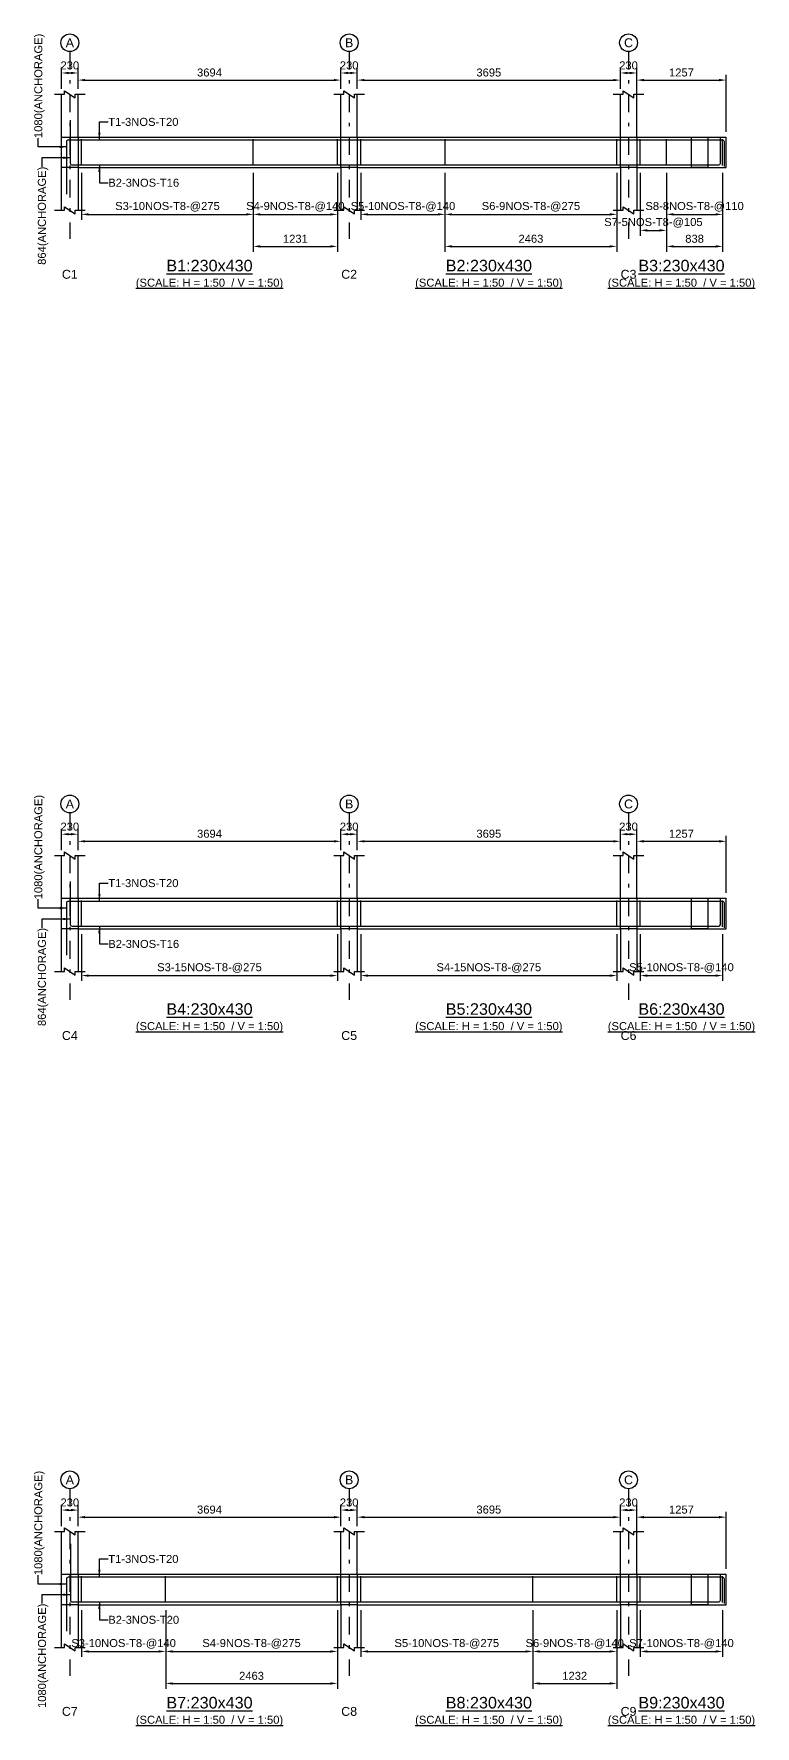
# Model space of a CAD drawing. Header units: inches. Extents: x -828 to 82836, y -189200 to 1700.
# Drawn here: x -780 to 19485, y -45875 to 1700 of the extents above; entities that cross this region are included whole.
import ezdxf
from ezdxf.enums import TextEntityAlignment as Align

# ---------------------------------------------------------------- set-up
doc = ezdxf.new("R2010")
doc.units = ezdxf.units.IN
doc.header["$LTSCALE"] = 1000
doc.header["$MEASUREMENT"] = 0
doc.linetypes.add('SCCenter', pattern=[1.2, 0.5, -0.3, 0.1, -0.3])
doc.linetypes.add('SCHidden', pattern=[0.2, 0.1, -0.1])
for name, color, linetype in [('Concrete Line', 2, 'Continuous'), ('Cut Line', 31, 'Continuous'), ('Dimension', 31, 'Continuous'), ('Grid', 8, 'Continuous'), ('Labels', 4, 'Continuous'), ('Labels_Support', 4, 'Continuous'), ('Link', 225, 'Continuous'), ('Reinforcement', 4, 'Continuous'), ('Text', 31, 'Continuous')]:
    doc.layers.add(name, color=color, linetype=linetype)
doc.styles.add('SC-SansSerif', font='SansSerif')
doc.styles.get("Standard").update_dxf_attribs({"font": 'txt.shx'})
doc.dimstyles.new('SCBBSDimStyl', dxfattribs={"dimtxt": 225, "dimasz": 200, "dimexe": 150, "dimexo": 150, "dimgap": 100, "dimtad": 1, "dimtoh": 1, "dimdec": 0, "dimzin": 0, "dimdsep": 46, "dimtxsty": 'SC-SansSerif', "dimcen": 0.09, "dimclrd": 8, "dimclre": 8, "dimclrt": 31, "dimadec": 0, "dimazin": 0, "dimtfac": 1, "dimtdec": 0, "dimtix": 1, "dimtofl": 0, "dimtmove": 0, "dimatfit": 3, "dimfxl": 1, "dimtolj": 1, "dimtzin": 0, "dimarcsym": 0})
doc.dimstyles.get("Standard").update_dxf_attribs({"dimtxt": 0.18, "dimasz": 200, "dimexe": 0.18, "dimexo": 0.0625, "dimgap": 0.09, "dimtad": 0, "dimtih": 1, "dimtoh": 1, "dimdec": 4, "dimzin": 0, "dimdsep": 46, "dimtxsty": 'Standard', "dimcen": 0.09, "dimadec": 0, "dimazin": 0, "dimtfac": 1, "dimtdec": 4, "dimtofl": 0, "dimtmove": 0, "dimatfit": 3, "dimfxl": 1, "dimtolj": 1, "dimtzin": 0, "dimarcsym": 0})

# ---------------------------------------------------------------- blocks, each defined once
blk = doc.blocks.new('*D0')
at = {"color": 8, "linetype": 'ByBlock', "lineweight": -2}
for p, q in [((560, -2210), (560, -3525)), ((5385, -2210), (5385, -3525)), ((760, -3375), (5185, -3375))]:
    blk.add_line(p, q, dxfattribs=at)
at = {"color": 8}
for points in [[(560, -3375), (760, -3342), (760, -3408)], [(5385, -3375), (5185, -3408), (5185, -3342)]]:
    blk.add_solid(points, dxfattribs=at)
at = {"layer": 'DEFPOINTS', "color": 31}
for p in [(560, -2060), (5385, -2060), (560, -3375)]:
    blk.add_point(p, dxfattribs=at)
at = {"color": 31, "insert": (2973, -3162), "char_height": 225, "attachment_point": 5, "style": 'SC-SansSerif'}
blk.add_mtext('\\A1;S3-10NOS-T8-@275', dxfattribs=at)
blk = doc.blocks.new('*D1')
at = {"color": 8, "linetype": 'ByBlock', "lineweight": -2}
for p, q in [((5385, -2210), (5385, -3525)), ((7748, -2210), (7748, -3525)), ((5585, -3375), (7548, -3375))]:
    blk.add_line(p, q, dxfattribs=at)
at = {"color": 8}
for points in [[(5385, -3375), (5585, -3342), (5585, -3408)], [(7748, -3375), (7548, -3408), (7548, -3342)]]:
    blk.add_solid(points, dxfattribs=at)
at = {"layer": 'DEFPOINTS', "color": 31}
for p in [(5385, -2060), (7748, -2060), (5385, -3375)]:
    blk.add_point(p, dxfattribs=at)
at = {"color": 31, "insert": (6567, -3162), "char_height": 225, "attachment_point": 5, "style": 'SC-SansSerif'}
blk.add_mtext('\\A1;S4-9NOS-T8-@140', dxfattribs=at)
blk = doc.blocks.new('*D2')
at = {"color": 8, "linetype": 'ByBlock', "lineweight": -2}
for p, q in [((5385, -2210), (5385, -4425)), ((7748, -2210), (7748, -4425)), ((5585, -4275), (7548, -4275))]:
    blk.add_line(p, q, dxfattribs=at)
at = {"color": 8}
for points in [[(5385, -4275), (5585, -4242), (5585, -4308)], [(7748, -4275), (7548, -4308), (7548, -4242)]]:
    blk.add_solid(points, dxfattribs=at)
at = {"layer": 'DEFPOINTS', "color": 31}
for p in [(5385, -2060), (7748, -2060), (5385, -4275)]:
    blk.add_point(p, dxfattribs=at)
at = {"color": 31, "insert": (6567, -4062), "char_height": 225, "attachment_point": 5, "style": 'SC-SansSerif'}
blk.add_mtext('\\A1;1231', dxfattribs=at)
blk = doc.blocks.new('*D3')
at = {"color": 8, "linetype": 'ByBlock', "lineweight": -2}
for p, q in [((8408, -2210), (8408, -3525)), ((10771, -2210), (10771, -3525)), ((8608, -3375), (10571, -3375))]:
    blk.add_line(p, q, dxfattribs=at)
at = {"color": 8}
for points in [[(8408, -3375), (8608, -3342), (8608, -3408)], [(10771, -3375), (10571, -3408), (10571, -3342)]]:
    blk.add_solid(points, dxfattribs=at)
at = {"layer": 'DEFPOINTS', "color": 31}
for p in [(8408, -2060), (10771, -2060), (8408, -3375)]:
    blk.add_point(p, dxfattribs=at)
at = {"color": 31, "insert": (9590, -3162), "char_height": 225, "attachment_point": 5, "style": 'SC-SansSerif'}
blk.add_mtext('\\A1;S5-10NOS-T8-@140', dxfattribs=at)
blk = doc.blocks.new('*D4')
at = {"color": 8, "linetype": 'ByBlock', "lineweight": -2}
for p, q in [((10771, -2210), (10771, -3525)), ((15598, -2210), (15598, -3525)), ((10971, -3375), (15398, -3375))]:
    blk.add_line(p, q, dxfattribs=at)
at = {"color": 8}
for points in [[(10771, -3375), (10971, -3342), (10971, -3408)], [(15598, -3375), (15398, -3408), (15398, -3342)]]:
    blk.add_solid(points, dxfattribs=at)
at = {"layer": 'DEFPOINTS', "color": 31}
for p in [(10771, -2060), (15598, -2060), (10771, -3375)]:
    blk.add_point(p, dxfattribs=at)
at = {"color": 31, "insert": (13185, -3162), "char_height": 225, "attachment_point": 5, "style": 'SC-SansSerif'}
blk.add_mtext('\\A1;S6-9NOS-T8-@275', dxfattribs=at)
blk = doc.blocks.new('*D5')
at = {"color": 8, "linetype": 'ByBlock', "lineweight": -2}
for p, q in [((10771, -2210), (10771, -4425)), ((15598, -2210), (15598, -4425)), ((10971, -4275), (15398, -4275))]:
    blk.add_line(p, q, dxfattribs=at)
at = {"color": 8}
for points in [[(10771, -4275), (10971, -4242), (10971, -4308)], [(15598, -4275), (15398, -4308), (15398, -4242)]]:
    blk.add_solid(points, dxfattribs=at)
at = {"layer": 'DEFPOINTS', "color": 31}
for p in [(10771, -2060), (15598, -2060), (10771, -4275)]:
    blk.add_point(p, dxfattribs=at)
at = {"color": 31, "insert": (13185, -4062), "char_height": 225, "attachment_point": 5, "style": 'SC-SansSerif'}
blk.add_mtext('\\A1;2463', dxfattribs=at)
blk = doc.blocks.new('*D6')
at = {"color": 8, "linetype": 'ByBlock', "lineweight": -2}
for p, q in [((16258, -2210), (16258, -3975)), ((16996, -2210), (16996, -3975)), ((16458, -3825), (16796, -3825))]:
    blk.add_line(p, q, dxfattribs=at)
at = {"color": 8}
for points in [[(16258, -3825), (16458, -3792), (16458, -3858)], [(16996, -3825), (16796, -3858), (16796, -3792)]]:
    blk.add_solid(points, dxfattribs=at)
at = {"layer": 'DEFPOINTS', "color": 31}
for p in [(16258, -2060), (16996, -2060), (16258, -3825)]:
    blk.add_point(p, dxfattribs=at)
at = {"color": 31, "insert": (16627, -3612), "char_height": 225, "attachment_point": 5, "style": 'SC-SansSerif'}
blk.add_mtext('\\A1;S7-5NOS-T8-@105', dxfattribs=at)
blk = doc.blocks.new('*D7')
at = {"color": 8, "linetype": 'ByBlock', "lineweight": -2}
for p, q in [((16996, -2210), (16996, -3525)), ((18572, -2210), (18572, -3525)), ((17196, -3375), (18372, -3375))]:
    blk.add_line(p, q, dxfattribs=at)
at = {"color": 8}
for points in [[(16996, -3375), (17196, -3342), (17196, -3408)], [(18572, -3375), (18372, -3408), (18372, -3342)]]:
    blk.add_solid(points, dxfattribs=at)
at = {"layer": 'DEFPOINTS', "color": 31}
for p in [(16996, -2060), (18572, -2060), (16996, -3375)]:
    blk.add_point(p, dxfattribs=at)
at = {"color": 31, "insert": (17784, -3162), "char_height": 225, "attachment_point": 5, "style": 'SC-SansSerif'}
blk.add_mtext('\\A1;S8-8NOS-T8-@110', dxfattribs=at)
blk = doc.blocks.new('*D8')
at = {"color": 8, "linetype": 'ByBlock', "lineweight": -2}
for p, q in [((16996, -2210), (16996, -4425)), ((18572, -2210), (18572, -4425)), ((17196, -4275), (18372, -4275))]:
    blk.add_line(p, q, dxfattribs=at)
at = {"color": 8}
for points in [[(16996, -4275), (17196, -4242), (17196, -4308)], [(18572, -4275), (18372, -4308), (18372, -4242)]]:
    blk.add_solid(points, dxfattribs=at)
at = {"layer": 'DEFPOINTS', "color": 31}
for p in [(16996, -2060), (18572, -2060), (16996, -4275)]:
    blk.add_point(p, dxfattribs=at)
at = {"color": 31, "insert": (17784, -4062), "char_height": 225, "attachment_point": 5, "style": 'SC-SansSerif'}
blk.add_mtext('\\A1;838', dxfattribs=at)
blk = doc.blocks.new('*D9')
at = {"color": 8, "linetype": 'ByBlock', "lineweight": -2}
for p, q in [((460, 150), (460, 550)), ((7848, 150), (7848, 550)), ((660, 400), (7648, 400))]:
    blk.add_line(p, q, dxfattribs=at)
at = {"color": 8}
for points in [[(460, 400), (660, 433), (660, 367)], [(7848, 400), (7648, 367), (7648, 433)]]:
    blk.add_solid(points, dxfattribs=at)
at = {"layer": 'DEFPOINTS', "color": 31}
for p in [(460, 400), (460, 0), (7848, 0)]:
    blk.add_point(p, dxfattribs=at)
at = {"color": 31, "insert": (4154, 612), "char_height": 225, "attachment_point": 5, "style": 'SC-SansSerif'}
blk.add_mtext('\\A1;3694', dxfattribs=at)
blk = doc.blocks.new('*D10')
at = {"color": 8, "linetype": 'ByBlock', "lineweight": -2}
for p, q in [((8308, 150), (8308, 550)), ((15698, 150), (15698, 550)), ((8508, 400), (15498, 400))]:
    blk.add_line(p, q, dxfattribs=at)
at = {"color": 8}
for points in [[(8308, 400), (8508, 433), (8508, 367)], [(15698, 400), (15498, 367), (15498, 433)]]:
    blk.add_solid(points, dxfattribs=at)
at = {"layer": 'DEFPOINTS', "color": 31}
for p in [(8308, 400), (8308, 0), (15698, 0)]:
    blk.add_point(p, dxfattribs=at)
at = {"color": 31, "insert": (12003, 612), "char_height": 225, "attachment_point": 5, "style": 'SC-SansSerif'}
blk.add_mtext('\\A1;3695', dxfattribs=at)
blk = doc.blocks.new('*D11')
at = {"color": 8, "linetype": 'ByBlock', "lineweight": -2}
for p, q in [((16158, 150), (16158, 550)), ((18672, -1050), (18672, 550)), ((16358, 400), (18472, 400))]:
    blk.add_line(p, q, dxfattribs=at)
at = {"color": 8}
for points in [[(16158, 400), (16358, 433), (16358, 367)], [(18672, 400), (18472, 367), (18472, 433)]]:
    blk.add_solid(points, dxfattribs=at)
at = {"layer": 'DEFPOINTS', "color": 31}
for p in [(16158, 400), (16158, 0), (18672, -1200)]:
    blk.add_point(p, dxfattribs=at)
at = {"color": 31, "insert": (17415, 612), "char_height": 225, "attachment_point": 5, "style": 'SC-SansSerif'}
blk.add_mtext('\\A1;1257', dxfattribs=at)
blk = doc.blocks.new('*D12')
at = {"color": 8, "linetype": 'ByBlock', "lineweight": -2}
for p, q in [((0, 150), (0, 750)), ((200, 600), (260, 600)), ((460, 150), (460, 750))]:
    blk.add_line(p, q, dxfattribs=at)
at = {"color": 8}
for points in [[(0, 600), (200, 633), (200, 567)], [(460, 600), (260, 567), (260, 633)]]:
    blk.add_solid(points, dxfattribs=at)
at = {"layer": 'DEFPOINTS', "color": 31}
for p in [(0, 600), (0, 0), (460, 0)]:
    blk.add_point(p, dxfattribs=at)
at = {"color": 31, "insert": (230, 812), "char_height": 225, "attachment_point": 5, "style": 'SC-SansSerif'}
blk.add_mtext('\\A1;230', dxfattribs=at)
blk = doc.blocks.new('*D13')
at = {"color": 8, "linetype": 'ByBlock', "lineweight": -2}
for p, q in [((7848, 150), (7848, 750)), ((8048, 600), (8108, 600)), ((8308, 150), (8308, 750))]:
    blk.add_line(p, q, dxfattribs=at)
at = {"color": 8}
for points in [[(7848, 600), (8048, 633), (8048, 567)], [(8308, 600), (8108, 567), (8108, 633)]]:
    blk.add_solid(points, dxfattribs=at)
at = {"layer": 'DEFPOINTS', "color": 31}
for p in [(7848, 600), (7848, 0), (8308, 0)]:
    blk.add_point(p, dxfattribs=at)
at = {"color": 31, "insert": (8078, 812), "char_height": 225, "attachment_point": 5, "style": 'SC-SansSerif'}
blk.add_mtext('\\A1;230', dxfattribs=at)
blk = doc.blocks.new('*D14')
at = {"color": 8, "linetype": 'ByBlock', "lineweight": -2}
for p, q in [((15698, 150), (15698, 750)), ((15898, 600), (15958, 600)), ((16158, -1050), (16158, 750))]:
    blk.add_line(p, q, dxfattribs=at)
at = {"color": 8}
for points in [[(15698, 600), (15898, 633), (15898, 567)], [(16158, 600), (15958, 567), (15958, 633)]]:
    blk.add_solid(points, dxfattribs=at)
at = {"layer": 'DEFPOINTS', "color": 31}
for p in [(15698, 600), (15698, 0), (16158, -1200)]:
    blk.add_point(p, dxfattribs=at)
at = {"color": 31, "insert": (15928, 812), "char_height": 225, "attachment_point": 5, "style": 'SC-SansSerif'}
blk.add_mtext('\\A1;230', dxfattribs=at)
blk = doc.blocks.new('*D15')
at = {"color": 8, "linetype": 'ByBlock', "lineweight": -2}
for p, q in [((560, -23610), (560, -24925)), ((7748, -23610), (7748, -24925)), ((760, -24775), (7548, -24775))]:
    blk.add_line(p, q, dxfattribs=at)
at = {"color": 8}
for points in [[(560, -24775), (760, -24742), (760, -24808)], [(7748, -24775), (7548, -24808), (7548, -24742)]]:
    blk.add_solid(points, dxfattribs=at)
at = {"layer": 'DEFPOINTS', "color": 31}
for p in [(560, -23460), (7748, -23460), (560, -24775)]:
    blk.add_point(p, dxfattribs=at)
at = {"color": 31, "insert": (4154, -24562), "char_height": 225, "attachment_point": 5, "style": 'SC-SansSerif'}
blk.add_mtext('\\A1;S3-15NOS-T8-@275', dxfattribs=at)
blk = doc.blocks.new('*D16')
at = {"color": 8, "linetype": 'ByBlock', "lineweight": -2}
for p, q in [((8408, -23610), (8408, -24925)), ((15598, -23610), (15598, -24925)), ((8608, -24775), (15398, -24775))]:
    blk.add_line(p, q, dxfattribs=at)
at = {"color": 8}
for points in [[(8408, -24775), (8608, -24742), (8608, -24808)], [(15598, -24775), (15398, -24808), (15398, -24742)]]:
    blk.add_solid(points, dxfattribs=at)
at = {"layer": 'DEFPOINTS', "color": 31}
for p in [(8408, -23460), (15598, -23460), (8408, -24775)]:
    blk.add_point(p, dxfattribs=at)
at = {"color": 31, "insert": (12003, -24562), "char_height": 225, "attachment_point": 5, "style": 'SC-SansSerif'}
blk.add_mtext('\\A1;S4-15NOS-T8-@275', dxfattribs=at)
blk = doc.blocks.new('*D17')
at = {"color": 8, "linetype": 'ByBlock', "lineweight": -2}
for p, q in [((16258, -23610), (16258, -24925)), ((18572, -23610), (18572, -24925)), ((16458, -24775), (18372, -24775))]:
    blk.add_line(p, q, dxfattribs=at)
at = {"color": 8}
for points in [[(16258, -24775), (16458, -24742), (16458, -24808)], [(18572, -24775), (18372, -24808), (18372, -24742)]]:
    blk.add_solid(points, dxfattribs=at)
at = {"layer": 'DEFPOINTS', "color": 31}
for p in [(16258, -23460), (18572, -23460), (16258, -24775)]:
    blk.add_point(p, dxfattribs=at)
at = {"color": 31, "insert": (17415, -24562), "char_height": 225, "attachment_point": 5, "style": 'SC-SansSerif'}
blk.add_mtext('\\A1;S5-10NOS-T8-@140', dxfattribs=at)
blk = doc.blocks.new('*D18')
at = {"color": 8, "linetype": 'ByBlock', "lineweight": -2}
for p, q in [((460, -21250), (460, -20850)), ((7848, -21250), (7848, -20850)), ((660, -21000), (7648, -21000))]:
    blk.add_line(p, q, dxfattribs=at)
at = {"color": 8}
for points in [[(460, -21000), (660, -20967), (660, -21033)], [(7848, -21000), (7648, -21033), (7648, -20967)]]:
    blk.add_solid(points, dxfattribs=at)
at = {"layer": 'DEFPOINTS', "color": 31}
for p in [(460, -21000), (460, -21400), (7848, -21400)]:
    blk.add_point(p, dxfattribs=at)
at = {"color": 31, "insert": (4154, -20788), "char_height": 225, "attachment_point": 5, "style": 'SC-SansSerif'}
blk.add_mtext('\\A1;3694', dxfattribs=at)
blk = doc.blocks.new('*D19')
at = {"color": 8, "linetype": 'ByBlock', "lineweight": -2}
for p, q in [((8308, -21250), (8308, -20850)), ((15698, -21250), (15698, -20850)), ((8508, -21000), (15498, -21000))]:
    blk.add_line(p, q, dxfattribs=at)
at = {"color": 8}
for points in [[(8308, -21000), (8508, -20967), (8508, -21033)], [(15698, -21000), (15498, -21033), (15498, -20967)]]:
    blk.add_solid(points, dxfattribs=at)
at = {"layer": 'DEFPOINTS', "color": 31}
for p in [(8308, -21000), (8308, -21400), (15698, -21400)]:
    blk.add_point(p, dxfattribs=at)
at = {"color": 31, "insert": (12003, -20788), "char_height": 225, "attachment_point": 5, "style": 'SC-SansSerif'}
blk.add_mtext('\\A1;3695', dxfattribs=at)
blk = doc.blocks.new('*D20')
at = {"color": 8, "linetype": 'ByBlock', "lineweight": -2}
for p, q in [((16158, -21250), (16158, -20850)), ((18672, -22450), (18672, -20850)), ((16358, -21000), (18472, -21000))]:
    blk.add_line(p, q, dxfattribs=at)
at = {"color": 8}
for points in [[(16158, -21000), (16358, -20967), (16358, -21033)], [(18672, -21000), (18472, -21033), (18472, -20967)]]:
    blk.add_solid(points, dxfattribs=at)
at = {"layer": 'DEFPOINTS', "color": 31}
for p in [(16158, -21000), (16158, -21400), (18672, -22600)]:
    blk.add_point(p, dxfattribs=at)
at = {"color": 31, "insert": (17415, -20788), "char_height": 225, "attachment_point": 5, "style": 'SC-SansSerif'}
blk.add_mtext('\\A1;1257', dxfattribs=at)
blk = doc.blocks.new('*D21')
at = {"color": 8, "linetype": 'ByBlock', "lineweight": -2}
for p, q in [((0, -21250), (0, -20650)), ((200, -20800), (260, -20800)), ((460, -21250), (460, -20650))]:
    blk.add_line(p, q, dxfattribs=at)
at = {"color": 8}
for points in [[(0, -20800), (200, -20767), (200, -20833)], [(460, -20800), (260, -20833), (260, -20767)]]:
    blk.add_solid(points, dxfattribs=at)
at = {"layer": 'DEFPOINTS', "color": 31}
for p in [(0, -20800), (0, -21400), (460, -21400)]:
    blk.add_point(p, dxfattribs=at)
at = {"color": 31, "insert": (230, -20588), "char_height": 225, "attachment_point": 5, "style": 'SC-SansSerif'}
blk.add_mtext('\\A1;230', dxfattribs=at)
blk = doc.blocks.new('*D22')
at = {"color": 8, "linetype": 'ByBlock', "lineweight": -2}
for p, q in [((7848, -21250), (7848, -20650)), ((8048, -20800), (8108, -20800)), ((8308, -21250), (8308, -20650))]:
    blk.add_line(p, q, dxfattribs=at)
at = {"color": 8}
for points in [[(7848, -20800), (8048, -20767), (8048, -20833)], [(8308, -20800), (8108, -20833), (8108, -20767)]]:
    blk.add_solid(points, dxfattribs=at)
at = {"layer": 'DEFPOINTS', "color": 31}
for p in [(7848, -20800), (7848, -21400), (8308, -21400)]:
    blk.add_point(p, dxfattribs=at)
at = {"color": 31, "insert": (8078, -20588), "char_height": 225, "attachment_point": 5, "style": 'SC-SansSerif'}
blk.add_mtext('\\A1;230', dxfattribs=at)
blk = doc.blocks.new('*D23')
at = {"color": 8, "linetype": 'ByBlock', "lineweight": -2}
for p, q in [((15698, -21250), (15698, -20650)), ((15898, -20800), (15958, -20800)), ((16158, -22450), (16158, -20650))]:
    blk.add_line(p, q, dxfattribs=at)
at = {"color": 8}
for points in [[(15698, -20800), (15898, -20767), (15898, -20833)], [(16158, -20800), (15958, -20833), (15958, -20767)]]:
    blk.add_solid(points, dxfattribs=at)
at = {"layer": 'DEFPOINTS', "color": 31}
for p in [(15698, -20800), (15698, -21400), (16158, -22600)]:
    blk.add_point(p, dxfattribs=at)
at = {"color": 31, "insert": (15928, -20588), "char_height": 225, "attachment_point": 5, "style": 'SC-SansSerif'}
blk.add_mtext('\\A1;230', dxfattribs=at)
blk = doc.blocks.new('*D24')
at = {"color": 8, "linetype": 'ByBlock', "lineweight": -2}
for p, q in [((560, -42610), (560, -43925)), ((2923, -42610), (2923, -43925)), ((760, -43775), (2723, -43775))]:
    blk.add_line(p, q, dxfattribs=at)
at = {"color": 8}
for points in [[(560, -43775), (760, -43742), (760, -43808)], [(2923, -43775), (2723, -43808), (2723, -43742)]]:
    blk.add_solid(points, dxfattribs=at)
at = {"layer": 'DEFPOINTS', "color": 31}
for p in [(560, -42460), (2923, -42460), (560, -43775)]:
    blk.add_point(p, dxfattribs=at)
at = {"color": 31, "insert": (1741, -43562), "char_height": 225, "attachment_point": 5, "style": 'SC-SansSerif'}
blk.add_mtext('\\A1;S3-10NOS-T8-@140', dxfattribs=at)
blk = doc.blocks.new('*D25')
at = {"color": 8, "linetype": 'ByBlock', "lineweight": -2}
for p, q in [((2923, -42610), (2923, -43925)), ((7748, -42610), (7748, -43925)), ((3123, -43775), (7548, -43775))]:
    blk.add_line(p, q, dxfattribs=at)
at = {"color": 8}
for points in [[(2923, -43775), (3123, -43742), (3123, -43808)], [(7748, -43775), (7548, -43808), (7548, -43742)]]:
    blk.add_solid(points, dxfattribs=at)
at = {"layer": 'DEFPOINTS', "color": 31}
for p in [(2923, -42460), (7748, -42460), (2923, -43775)]:
    blk.add_point(p, dxfattribs=at)
at = {"color": 31, "insert": (5335, -43562), "char_height": 225, "attachment_point": 5, "style": 'SC-SansSerif'}
blk.add_mtext('\\A1;S4-9NOS-T8-@275', dxfattribs=at)
blk = doc.blocks.new('*D26')
at = {"color": 8, "linetype": 'ByBlock', "lineweight": -2}
for p, q in [((2923, -42610), (2923, -44825)), ((7748, -42610), (7748, -44825)), ((3123, -44675), (7548, -44675))]:
    blk.add_line(p, q, dxfattribs=at)
at = {"color": 8}
for points in [[(2923, -44675), (3123, -44642), (3123, -44708)], [(7748, -44675), (7548, -44708), (7548, -44642)]]:
    blk.add_solid(points, dxfattribs=at)
at = {"layer": 'DEFPOINTS', "color": 31}
for p in [(2923, -42460), (7748, -42460), (2923, -44675)]:
    blk.add_point(p, dxfattribs=at)
at = {"color": 31, "insert": (5335, -44462), "char_height": 225, "attachment_point": 5, "style": 'SC-SansSerif'}
blk.add_mtext('\\A1;2463', dxfattribs=at)
blk = doc.blocks.new('*D27')
at = {"color": 8, "linetype": 'ByBlock', "lineweight": -2}
for p, q in [((8408, -42610), (8408, -43925)), ((13235, -42610), (13235, -43925)), ((8608, -43775), (13035, -43775))]:
    blk.add_line(p, q, dxfattribs=at)
at = {"color": 8}
for points in [[(8408, -43775), (8608, -43742), (8608, -43808)], [(13235, -43775), (13035, -43808), (13035, -43742)]]:
    blk.add_solid(points, dxfattribs=at)
at = {"layer": 'DEFPOINTS', "color": 31}
for p in [(8408, -42460), (13235, -42460), (8408, -43775)]:
    blk.add_point(p, dxfattribs=at)
at = {"color": 31, "insert": (10821, -43562), "char_height": 225, "attachment_point": 5, "style": 'SC-SansSerif'}
blk.add_mtext('\\A1;S5-10NOS-T8-@275', dxfattribs=at)
blk = doc.blocks.new('*D28')
at = {"color": 8, "linetype": 'ByBlock', "lineweight": -2}
for p, q in [((13235, -42610), (13235, -43925)), ((15598, -42610), (15598, -43925)), ((13435, -43775), (15398, -43775))]:
    blk.add_line(p, q, dxfattribs=at)
at = {"color": 8}
for points in [[(13235, -43775), (13435, -43742), (13435, -43808)], [(15598, -43775), (15398, -43808), (15398, -43742)]]:
    blk.add_solid(points, dxfattribs=at)
at = {"layer": 'DEFPOINTS', "color": 31}
for p in [(13235, -42460), (15598, -42460), (13235, -43775)]:
    blk.add_point(p, dxfattribs=at)
at = {"color": 31, "insert": (14416, -43562), "char_height": 225, "attachment_point": 5, "style": 'SC-SansSerif'}
blk.add_mtext('\\A1;S6-9NOS-T8-@140', dxfattribs=at)
blk = doc.blocks.new('*D29')
at = {"color": 8, "linetype": 'ByBlock', "lineweight": -2}
for p, q in [((13235, -42610), (13235, -44825)), ((15598, -42610), (15598, -44825)), ((13435, -44675), (15398, -44675))]:
    blk.add_line(p, q, dxfattribs=at)
at = {"color": 8}
for points in [[(13235, -44675), (13435, -44642), (13435, -44708)], [(15598, -44675), (15398, -44708), (15398, -44642)]]:
    blk.add_solid(points, dxfattribs=at)
at = {"layer": 'DEFPOINTS', "color": 31}
for p in [(13235, -42460), (15598, -42460), (13235, -44675)]:
    blk.add_point(p, dxfattribs=at)
at = {"color": 31, "insert": (14416, -44462), "char_height": 225, "attachment_point": 5, "style": 'SC-SansSerif'}
blk.add_mtext('\\A1;1232', dxfattribs=at)
blk = doc.blocks.new('*D30')
at = {"color": 8, "linetype": 'ByBlock', "lineweight": -2}
for p, q in [((16258, -42610), (16258, -43925)), ((18572, -42610), (18572, -43925)), ((16458, -43775), (18372, -43775))]:
    blk.add_line(p, q, dxfattribs=at)
at = {"color": 8}
for points in [[(16258, -43775), (16458, -43742), (16458, -43808)], [(18572, -43775), (18372, -43808), (18372, -43742)]]:
    blk.add_solid(points, dxfattribs=at)
at = {"layer": 'DEFPOINTS', "color": 31}
for p in [(16258, -42460), (18572, -42460), (16258, -43775)]:
    blk.add_point(p, dxfattribs=at)
at = {"color": 31, "insert": (17415, -43562), "char_height": 225, "attachment_point": 5, "style": 'SC-SansSerif'}
blk.add_mtext('\\A1;S7-10NOS-T8-@140', dxfattribs=at)
blk = doc.blocks.new('*D31')
at = {"color": 8, "linetype": 'ByBlock', "lineweight": -2}
for p, q in [((460, -40250), (460, -39850)), ((7848, -40250), (7848, -39850)), ((660, -40000), (7648, -40000))]:
    blk.add_line(p, q, dxfattribs=at)
at = {"color": 8}
for points in [[(460, -40000), (660, -39967), (660, -40033)], [(7848, -40000), (7648, -40033), (7648, -39967)]]:
    blk.add_solid(points, dxfattribs=at)
at = {"layer": 'DEFPOINTS', "color": 31}
for p in [(460, -40000), (460, -40400), (7848, -40400)]:
    blk.add_point(p, dxfattribs=at)
at = {"color": 31, "insert": (4154, -39788), "char_height": 225, "attachment_point": 5, "style": 'SC-SansSerif'}
blk.add_mtext('\\A1;3694', dxfattribs=at)
blk = doc.blocks.new('*D32')
at = {"color": 8, "linetype": 'ByBlock', "lineweight": -2}
for p, q in [((8308, -40250), (8308, -39850)), ((15698, -40250), (15698, -39850)), ((8508, -40000), (15498, -40000))]:
    blk.add_line(p, q, dxfattribs=at)
at = {"color": 8}
for points in [[(8308, -40000), (8508, -39967), (8508, -40033)], [(15698, -40000), (15498, -40033), (15498, -39967)]]:
    blk.add_solid(points, dxfattribs=at)
at = {"layer": 'DEFPOINTS', "color": 31}
for p in [(8308, -40000), (8308, -40400), (15698, -40400)]:
    blk.add_point(p, dxfattribs=at)
at = {"color": 31, "insert": (12003, -39788), "char_height": 225, "attachment_point": 5, "style": 'SC-SansSerif'}
blk.add_mtext('\\A1;3695', dxfattribs=at)
blk = doc.blocks.new('*D33')
at = {"color": 8, "linetype": 'ByBlock', "lineweight": -2}
for p, q in [((16158, -40250), (16158, -39850)), ((18672, -41450), (18672, -39850)), ((16358, -40000), (18472, -40000))]:
    blk.add_line(p, q, dxfattribs=at)
at = {"color": 8}
for points in [[(16158, -40000), (16358, -39967), (16358, -40033)], [(18672, -40000), (18472, -40033), (18472, -39967)]]:
    blk.add_solid(points, dxfattribs=at)
at = {"layer": 'DEFPOINTS', "color": 31}
for p in [(16158, -40000), (16158, -40400), (18672, -41600)]:
    blk.add_point(p, dxfattribs=at)
at = {"color": 31, "insert": (17415, -39788), "char_height": 225, "attachment_point": 5, "style": 'SC-SansSerif'}
blk.add_mtext('\\A1;1257', dxfattribs=at)
blk = doc.blocks.new('*D34')
at = {"color": 8, "linetype": 'ByBlock', "lineweight": -2}
for p, q in [((0, -40250), (0, -39650)), ((200, -39800), (260, -39800)), ((460, -40250), (460, -39650))]:
    blk.add_line(p, q, dxfattribs=at)
at = {"color": 8}
for points in [[(0, -39800), (200, -39767), (200, -39833)], [(460, -39800), (260, -39833), (260, -39767)]]:
    blk.add_solid(points, dxfattribs=at)
at = {"layer": 'DEFPOINTS', "color": 31}
for p in [(0, -39800), (0, -40400), (460, -40400)]:
    blk.add_point(p, dxfattribs=at)
at = {"color": 31, "insert": (230, -39588), "char_height": 225, "attachment_point": 5, "style": 'SC-SansSerif'}
blk.add_mtext('\\A1;230', dxfattribs=at)
blk = doc.blocks.new('*D35')
at = {"color": 8, "linetype": 'ByBlock', "lineweight": -2}
for p, q in [((7848, -40250), (7848, -39650)), ((8048, -39800), (8108, -39800)), ((8308, -40250), (8308, -39650))]:
    blk.add_line(p, q, dxfattribs=at)
at = {"color": 8}
for points in [[(7848, -39800), (8048, -39767), (8048, -39833)], [(8308, -39800), (8108, -39833), (8108, -39767)]]:
    blk.add_solid(points, dxfattribs=at)
at = {"layer": 'DEFPOINTS', "color": 31}
for p in [(7848, -39800), (7848, -40400), (8308, -40400)]:
    blk.add_point(p, dxfattribs=at)
at = {"color": 31, "insert": (8078, -39588), "char_height": 225, "attachment_point": 5, "style": 'SC-SansSerif'}
blk.add_mtext('\\A1;230', dxfattribs=at)
blk = doc.blocks.new('*D36')
at = {"color": 8, "linetype": 'ByBlock', "lineweight": -2}
for p, q in [((15698, -40250), (15698, -39650)), ((15898, -39800), (15958, -39800)), ((16158, -41450), (16158, -39650))]:
    blk.add_line(p, q, dxfattribs=at)
at = {"color": 8}
for points in [[(15698, -39800), (15898, -39767), (15898, -39833)], [(16158, -39800), (15958, -39833), (15958, -39767)]]:
    blk.add_solid(points, dxfattribs=at)
at = {"layer": 'DEFPOINTS', "color": 31}
for p in [(15698, -39800), (15698, -40400), (16158, -41600)]:
    blk.add_point(p, dxfattribs=at)
at = {"color": 31, "insert": (15928, -39588), "char_height": 225, "attachment_point": 5, "style": 'SC-SansSerif'}
blk.add_mtext('\\A1;230', dxfattribs=at)

msp = doc.modelspace()

# ---------------------------------------------------------------- linework, layer by layer
at = {"layer": 'Concrete Line'}
for p, q in [((0, -3260), (0, 0)), ((460, -1200), (460, 0)), ((7848, -1200), (7848, 0)), ((8308, -1200), (8308, 0)), ((15698, -1200), (15698, 0)), ((16158, -1200), (16158, 0)), ((18672, -2060), (18672, -1200)), ((460, -2060), (460, -3260)), ((7848, -2060), (7848, -3260)), ((8308, -2060), (8308, -3260)), ((15698, -2060), (15698, -3260)), ((16158, -2060), (16158, -3260)), ((0, -24660), (0, -21400)), ((460, -22600), (460, -21400)), ((7848, -22600), (7848, -21400)), ((8308, -22600), (8308, -21400)), ((15698, -22600), (15698, -21400)), ((16158, -22600), (16158, -21400)), ((18672, -23460), (18672, -22600)), ((460, -23460), (460, -24660)), ((7848, -23460), (7848, -24660)), ((8308, -23460), (8308, -24660)), ((15698, -23460), (15698, -24660)), ((16158, -23460), (16158, -24660)), ((0, -43660), (0, -40400)), ((460, -41600), (460, -40400)), ((7848, -41600), (7848, -40400)), ((8308, -41600), (8308, -40400)), ((15698, -41600), (15698, -40400)), ((16158, -41600), (16158, -40400)), ((18672, -42460), (18672, -41600)), ((460, -42460), (460, -43660)), ((7848, -42460), (7848, -43660)), ((8308, -42460), (8308, -43660)), ((15698, -42460), (15698, -43660)), ((16158, -42460), (16158, -43660))]:
    msp.add_line(p, q, dxfattribs=at)
for points in [[(0, -1200), (460, -1200), (460, -1200), (460, -2060), (460, -2060), (0, -2060), (0, -2060), (0, -1200)], [(7848, -1200), (8308, -1200), (8308, -1200), (8308, -2060), (8308, -2060), (7848, -2060), (7848, -2060), (7848, -1200)], [(15698, -1200), (16158, -1200), (16158, -1200), (16158, -2060), (16158, -2060), (15698, -2060), (15698, -2060), (15698, -1200)], [(17698, -1200), (18158, -1200), (18158, -1200), (18158, -2060), (18158, -2060), (17698, -2060), (17698, -2060), (17698, -1200)], [(0, -22600), (460, -22600), (460, -22600), (460, -23460), (460, -23460), (0, -23460), (0, -23460), (0, -22600)], [(7848, -22600), (8308, -22600), (8308, -22600), (8308, -23460), (8308, -23460), (7848, -23460), (7848, -23460), (7848, -22600)], [(15698, -22600), (16158, -22600), (16158, -22600), (16158, -23460), (16158, -23460), (15698, -23460), (15698, -23460), (15698, -22600)], [(17698, -22600), (18158, -22600), (18158, -22600), (18158, -23460), (18158, -23460), (17698, -23460), (17698, -23460), (17698, -22600)], [(0, -41600), (460, -41600), (460, -41600), (460, -42460), (460, -42460), (0, -42460), (0, -42460), (0, -41600)], [(7848, -41600), (8308, -41600), (8308, -41600), (8308, -42460), (8308, -42460), (7848, -42460), (7848, -42460), (7848, -41600)], [(15698, -41600), (16158, -41600), (16158, -41600), (16158, -42460), (16158, -42460), (15698, -42460), (15698, -42460), (15698, -41600)], [(17698, -41600), (18158, -41600), (18158, -41600), (18158, -42460), (18158, -42460), (17698, -42460), (17698, -42460), (17698, -41600)]]:
    msp.add_lwpolyline(points, close=True, dxfattribs=at)
for points in [[(460, -1200), (7848, -1200)], [(8308, -1200), (15698, -1200)], [(16158, -1200), (18672, -1200)], [(460, -2060), (7848, -2060)], [(8308, -2060), (15698, -2060)], [(16158, -2060), (18672, -2060)], [(460, -22600), (7848, -22600)], [(8308, -22600), (15698, -22600)], [(16158, -22600), (18672, -22600)], [(460, -23460), (7848, -23460)], [(8308, -23460), (15698, -23460)], [(16158, -23460), (18672, -23460)], [(460, -41600), (7848, -41600)], [(8308, -41600), (15698, -41600)], [(16158, -41600), (18672, -41600)], [(460, -42460), (7848, -42460)], [(8308, -42460), (15698, -42460)], [(16158, -42460), (18672, -42460)]]:
    msp.add_lwpolyline(points, dxfattribs=at)
at = {"layer": 'Concrete Line', "linetype": 'SCHidden'}
for points in [[(0, -22600), (460, -22600), (460, -22600), (460, -23460), (460, -23460), (0, -23460), (0, -23460), (0, -22600)], [(7848, -22600), (8308, -22600), (8308, -22600), (8308, -23460), (8308, -23460), (7848, -23460), (7848, -23460), (7848, -22600)], [(15698, -22600), (16158, -22600), (16158, -22600), (16158, -23460), (16158, -23460), (15698, -23460), (15698, -23460), (15698, -22600)], [(17698, -22600), (18158, -22600), (18158, -22600), (18158, -23460), (18158, -23460), (17698, -23460), (17698, -23460), (17698, -22600)], [(0, -41600), (460, -41600), (460, -41600), (460, -42460), (460, -42460), (0, -42460), (0, -42460), (0, -41600)], [(7848, -41600), (8308, -41600), (8308, -41600), (8308, -42460), (8308, -42460), (7848, -42460), (7848, -42460), (7848, -41600)], [(15698, -41600), (16158, -41600), (16158, -41600), (16158, -42460), (16158, -42460), (15698, -42460), (15698, -42460), (15698, -41600)], [(17698, -41600), (18158, -41600), (18158, -41600), (18158, -42460), (18158, -42460), (17698, -42460), (17698, -42460), (17698, -41600)]]:
    msp.add_lwpolyline(points, close=True, dxfattribs=at)
at = {"layer": 'Cut Line'}
for points in [[(-200, 0), (80, 0), (80, 100), (380, -100), (380, 0), (660, 0)], [(7648, 0), (7928, 0), (7928, 100), (8228, -100), (8228, 0), (8508, 0)], [(15498, 0), (15778, 0), (15778, 100), (16078, -100), (16078, 0), (16358, 0)], [(-200, -3260), (80, -3260), (80, -3160), (380, -3360), (380, -3260), (660, -3260)], [(7648, -3260), (7928, -3260), (7928, -3160), (8228, -3360), (8228, -3260), (8508, -3260)], [(15498, -3260), (15778, -3260), (15778, -3160), (16078, -3360), (16078, -3260), (16358, -3260)], [(-200, -21400), (80, -21400), (80, -21300), (380, -21500), (380, -21400), (660, -21400)], [(7648, -21400), (7928, -21400), (7928, -21300), (8228, -21500), (8228, -21400), (8508, -21400)], [(15498, -21400), (15778, -21400), (15778, -21300), (16078, -21500), (16078, -21400), (16358, -21400)], [(-200, -24660), (80, -24660), (80, -24560), (380, -24760), (380, -24660), (660, -24660)], [(7648, -24660), (7928, -24660), (7928, -24560), (8228, -24760), (8228, -24660), (8508, -24660)], [(15498, -24660), (15778, -24660), (15778, -24560), (16078, -24760), (16078, -24660), (16358, -24660)], [(-200, -40400), (80, -40400), (80, -40300), (380, -40500), (380, -40400), (660, -40400)], [(7648, -40400), (7928, -40400), (7928, -40300), (8228, -40500), (8228, -40400), (8508, -40400)], [(15498, -40400), (15778, -40400), (15778, -40300), (16078, -40500), (16078, -40400), (16358, -40400)], [(-200, -43660), (80, -43660), (80, -43560), (380, -43760), (380, -43660), (660, -43660)], [(7648, -43660), (7928, -43660), (7928, -43560), (8228, -43760), (8228, -43660), (8508, -43660)], [(15498, -43660), (15778, -43660), (15778, -43560), (16078, -43760), (16078, -43660), (16358, -43660)]]:
    msp.add_lwpolyline(points, dxfattribs=at)
at = {"layer": 'Grid', "linetype": 'SCCenter'}
for p, q in [((230, 1200), (230, -4060)), ((8078, 1200), (8078, -4060)), ((15928, 1200), (15928, -4060)), ((230, -20200), (230, -25460)), ((8078, -20200), (8078, -25460)), ((15928, -20200), (15928, -25460)), ((230, -39200), (230, -44460)), ((8078, -39200), (8078, -44460)), ((15928, -39200), (15928, -44460))]:
    msp.add_line(p, q, dxfattribs=at)
at = {"layer": 'Grid'}
for centre in [(230, 1450), (8078, 1450), (15928, 1450), (230, -19950), (8078, -19950), (15928, -19950), (230, -38950), (8078, -38950), (15928, -38950)]:
    msp.add_circle(centre, 250, dxfattribs=at)
at = {"layer": 'Link'}
for p, q in [((560, -2000), (560, -1260)), ((5385.3, -2000), (5385.3, -1260)), ((7748, -2000), (7748, -1260)), ((8408, -2000), (8408, -1260)), ((10771.3, -2000), (10771.3, -1260)), ((15598, -2000), (15598, -1260)), ((16258, -2000), (16258, -1260)), ((16996, -2000), (16996, -1260)), ((18572, -2000), (18572, -1260)), ((560, -23400), (560, -22660)), ((7748, -23400), (7748, -22660)), ((8408, -23400), (8408, -22660)), ((15598, -23400), (15598, -22660)), ((16258, -23400), (16258, -22660)), ((18572, -23400), (18572, -22660)), ((560, -42400), (560, -41660)), ((2922.7, -42400), (2922.7, -41660)), ((7748, -42400), (7748, -41660)), ((8408, -42400), (8408, -41660)), ((13234.7, -42400), (13234.7, -41660)), ((15598, -42400), (15598, -41660)), ((16258, -42400), (16258, -41660)), ((18572, -42400), (18572, -41660))]:
    msp.add_line(p, q, dxfattribs=at)
at = {"layer": 'Reinforcement'}
for points in [[(244, -728), (244, -1934, 0.4142136), (294, -1984), (18461, -1984, 0.4142135), (18511, -1934), (18511, -1230)], [(144, -2804), (144, -1330, -0.4142136), (194, -1280), (18562, -1280, -0.4142136), (18612, -1330), (18612, -2030)], [(244, -22128), (244, -23334, 0.4142136), (294, -23384), (18461.5, -23384, 0.4142135), (18511.5, -23334), (18511.5, -22630)], [(144, -24204), (144, -22730, -0.4142136), (194, -22680), (18562, -22680, -0.4142136), (18612, -22730), (18612, -23430)], [(248, -40752), (248, -42330, 0.4142136), (298, -42380), (18458, -42380, 0.4142136), (18508, -42330), (18508, -41630)], [(144, -43204), (144, -41730, -0.4142136), (194, -41680), (18562, -41680, -0.4142136), (18612, -41730), (18612, -42430)]]:
    msp.add_lwpolyline(points, format="xyb", dxfattribs=at)

# ---------------------------------------------------------------- texts
at = {"layer": 'Grid', "style": 'SC-SansSerif'}
for s, p in [('A', (230, 1450)), ('B', (8078, 1450)), ('C', (15928, 1450)), ('A', (230, -19950)), ('B', (8078, -19950)), ('C', (15928, -19950)), ('A', (230, -38950)), ('B', (8078, -38950)), ('C', (15928, -38950))]:
    msp.add_text(s, height=250, dxfattribs=at).set_placement(p, align=Align.MIDDLE)
at = {"layer": 'Labels', "style": 'SC-SansSerif'}
for s, p in [('%%uB1:230x430', (4154, -5075)), ('%%uB2:230x430', (12003, -5075)), ('%%uB3:230x430', (17415, -5075)), ('%%uB4:230x430', (4154, -25975)), ('%%uB5:230x430', (12003, -25975)), ('%%uB6:230x430', (17415, -25975)), ('%%uB7:230x430', (4154, -45475)), ('%%uB8:230x430', (12003, -45475)), ('%%uB9:230x430', (17415, -45475))]:
    msp.add_text(s, height=325, dxfattribs=at).set_placement(p, align=Align.BOTTOM_CENTER)
at = {"layer": 'Labels_Support', "style": 'SC-SansSerif'}
for s, p in [('C1', (230, -5260)), ('C2', (8078, -5260)), ('C3', (15928, -5260)), ('C4', (230, -26660)), ('C5', (8078, -26660)), ('C6', (15928, -26660)), ('C7', (230, -45660)), ('C8', (8078, -45660)), ('C9', (15928, -45660))]:
    msp.add_text(s, height=250, dxfattribs=at).set_placement(p, align=Align.BOTTOM_CENTER)
at = {"layer": 'Text', "style": 'SC-SansSerif'}
for p in [(-656, -1230), (-656, -22630), (-656, -41630)]:
    msp.add_text('1080(ANCHORAGE)', height=225, rotation=90, dxfattribs=at).set_placement(p, align=Align.MIDDLE_LEFT)
for s, p in [('T1-3NOS-T20', (1310, -775)), ('B2-3NOS-T16', (1310, -2485)), ('T1-3NOS-T20', (1310, -22175)), ('B2-3NOS-T16', (1310, -23885)), ('T1-3NOS-T20', (1310, -41175)), ('B2-3NOS-T20', (1310, -42885))]:
    msp.add_text(s, height=225, dxfattribs=at).set_placement(p, align=Align.MIDDLE_LEFT)
for s, p in [('864(ANCHORAGE)', (-556, -2034)), ('864(ANCHORAGE)', (-556, -23434)), ('1080(ANCHORAGE)', (-552, -42430))]:
    msp.add_text(s, height=225, rotation=90, dxfattribs=at).set_placement(p, align=Align.MIDDLE_RIGHT)
for p in [(4154, -5475), (12003, -5475), (17415, -5475), (4154, -26375), (12003, -26375), (17415, -26375), (4154, -45875), (12003, -45875), (17415, -45875)]:
    msp.add_text('%%u(SCALE: H = 1:50  / V = 1:50)', height=225, dxfattribs=at).set_placement(p, align=Align.BOTTOM_CENTER)

# ---------------------------------------------------------------- dimensions: what is measured, and where the dimension line sits
at = {"layer": 'Dimension'}
for base, p1, p2, text, picture, middle in [((460, 600), (0, 0), (460, 0), '230', '*D12', (230, 600)), ((8308, 600), (7848, 0), (8308, 0), '230', '*D13', (8078, 600)), ((16158, 600), (15698, 0), (16158, -1200), '230', '*D14', (15928, 600)), ((7848, 400), (460, 0), (7848, 0), '3694', '*D9', (4154, 400)), ((15698, 400), (8308, 0), (15698, 0), '3695', '*D10', (12003, 400)), ((18672, 400), (16158, 0), (18672, -1200), '1257', '*D11', (17415, 400)), ((5385.3, -3375), (560, -2060), (5385.3, -2060), 'S3-10NOS-T8-@275', '*D0', (2972.7, -3375)), ((7748, -3375), (5385.3, -2060), (7748, -2060), 'S4-9NOS-T8-@140', '*D1', (6566.7, -3375)), ((7748, -4275), (5385.3, -2060), (7748, -2060), '1231', '*D2', (6566.7, -4275)), ((10771.3, -3375), (8408, -2060), (10771.3, -2060), 'S5-10NOS-T8-@140', '*D3', (9589.7, -3375)), ((15598, -3375), (10771.3, -2060), (15598, -2060), 'S6-9NOS-T8-@275', '*D4', (13184.7, -3375)), ((15598, -4275), (10771.3, -2060), (15598, -2060), '2463', '*D5', (13184.7, -4275)), ((16996, -3825), (16258, -2060), (16996, -2060), 'S7-5NOS-T8-@105', '*D6', (16627, -3825)), ((18572, -3375), (16996, -2060), (18572, -2060), 'S8-8NOS-T8-@110', '*D7', (17784, -3375)), ((18572, -4275), (16996, -2060), (18572, -2060), '838', '*D8', (17784, -4275)), ((460, -20800), (0, -21400), (460, -21400), '230', '*D21', (230, -20800)), ((8308, -20800), (7848, -21400), (8308, -21400), '230', '*D22', (8078, -20800)), ((16158, -20800), (15698, -21400), (16158, -22600), '230', '*D23', (15928, -20800)), ((7848, -21000), (460, -21400), (7848, -21400), '3694', '*D18', (4154, -21000)), ((15698, -21000), (8308, -21400), (15698, -21400), '3695', '*D19', (12003, -21000)), ((18672, -21000), (16158, -21400), (18672, -22600), '1257', '*D20', (17415, -21000)), ((7748, -24775), (560, -23460), (7748, -23460), 'S3-15NOS-T8-@275', '*D15', (4154, -24775)), ((15598, -24775), (8408, -23460), (15598, -23460), 'S4-15NOS-T8-@275', '*D16', (12003, -24775)), ((18572, -24775), (16258, -23460), (18572, -23460), 'S5-10NOS-T8-@140', '*D17', (17415, -24775)), ((460, -39800), (0, -40400), (460, -40400), '230', '*D34', (230, -39800)), ((8308, -39800), (7848, -40400), (8308, -40400), '230', '*D35', (8078, -39800)), ((16158, -39800), (15698, -40400), (16158, -41600), '230', '*D36', (15928, -39800)), ((7848, -40000), (460, -40400), (7848, -40400), '3694', '*D31', (4154, -40000)), ((15698, -40000), (8308, -40400), (15698, -40400), '3695', '*D32', (12003, -40000)), ((18672, -40000), (16158, -40400), (18672, -41600), '1257', '*D33', (17415, -40000)), ((2922.7, -43775), (560, -42460), (2922.7, -42460), 'S3-10NOS-T8-@140', '*D24', (1741.3, -43775)), ((7748, -43775), (2922.7, -42460), (7748, -42460), 'S4-9NOS-T8-@275', '*D25', (5335.3, -43775)), ((7748, -44675), (2922.7, -42460), (7748, -42460), '2463', '*D26', (5335.3, -44675)), ((13234.7, -43775), (8408, -42460), (13234.7, -42460), 'S5-10NOS-T8-@275', '*D27', (10821.3, -43775)), ((15598, -43775), (13234.7, -42460), (15598, -42460), 'S6-9NOS-T8-@140', '*D28', (14416.3, -43775)), ((15598, -44675), (13234.7, -42460), (15598, -42460), '1232', '*D29', (14416.3, -44675)), ((18572, -43775), (16258, -42460), (18572, -42460), 'S7-10NOS-T8-@140', '*D30', (17415, -43775))]:
    dim = msp.add_linear_dim(base=base, p1=p1, p2=p2, text=text, dimstyle='SCBBSDimStyl', dxfattribs=at)
    dim.commit()
    dim.dimension.update_dxf_attribs({"geometry": picture, "text_midpoint": middle})

# ---------------------------------------------------------------- leaders
at = {"layer": 'Dimension', "color": 8}
for points in [[(1060, -1280), (1060, -775), (1310, -775)], [(144, -1480), (-656, -1480), (-656, -1230)], [(244, -1784), (-556, -1784), (-556, -2034)], [(1060, -1984), (1060, -2485), (1310, -2485)], [(1060, -22680), (1060, -22175), (1310, -22175)], [(144, -22880), (-656, -22880), (-656, -22630)], [(244, -23184), (-556, -23184), (-556, -23434)], [(1060, -23384), (1060, -23885), (1310, -23885)], [(1060, -41680), (1060, -41175), (1310, -41175)], [(144, -41880), (-656, -41880), (-656, -41630)], [(248, -42180), (-552, -42180), (-552, -42430)], [(1060, -42380), (1060, -42885), (1310, -42885)]]:
    msp.add_leader(points, dimstyle='Standard', dxfattribs=at)

doc.saveas('drawing.dxf')
